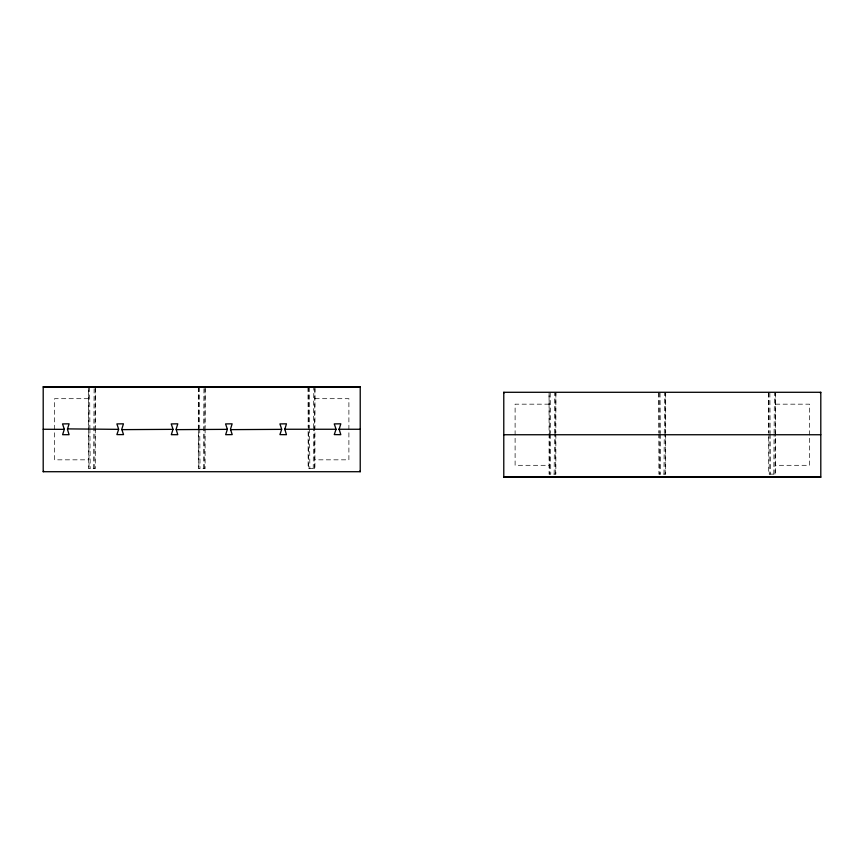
<?xml version="1.0" encoding="UTF-8"?>
<svg xmlns="http://www.w3.org/2000/svg" width="864" height="864" viewBox="0 0 864 864"><rect width="100%" height="100%" fill="white"/><g stroke="black" fill="none" stroke-linecap="round" stroke-linejoin="round"><path stroke-width="0.65" stroke-dasharray="4.32 3.24" d="M93.582 468.655L94.144 387.353M94.716 468.655L95.278 387.212M203.407 468.655L203.969 387.353M204.541 468.655L205.103 387.212M313.232 468.655L313.513 428.674M313.513 427.95L313.794 387.353M314.366 468.655L314.928 387.212M554.159 474.142L554.44 434.16M554.45 433.436L554.731 392.839M555.293 474.142L555.574 434.084M555.574 433.426L555.865 392.699M663.984 474.142L664.265 434.16M664.276 433.436L664.556 392.839M665.118 474.142L665.399 434.084M665.399 433.426L665.69 392.699M773.809 474.142L774.09 434.16M774.101 433.436L774.382 392.839M774.943 474.142L775.224 434.084M775.224 433.426L775.516 392.699M88.484 398.693L54.518 398.693L54.518 459.832L88.484 459.832M314.928 398.693L348.894 398.693L348.894 459.832L314.928 459.832M549.072 404.168L515.106 404.168L515.106 465.307L549.072 465.307M775.516 404.168L809.482 404.168L809.482 465.307L775.516 465.307M769.856 392.839L770.137 433.436M770.137 434.16L770.418 474.142M768.722 392.699L769.003 433.426M769.003 434.084L769.284 474.142M660.031 392.839L660.312 433.436M660.312 434.16L660.593 474.142M658.897 392.699L659.178 433.426M659.178 434.084L659.459 474.142M550.206 392.839L550.487 433.436M550.487 434.16L550.768 474.142M549.072 392.699L549.353 433.426M549.353 434.084L549.634 474.142M309.269 387.353L309.55 427.95M309.56 428.674L309.841 468.655M308.135 387.212L308.707 468.655M199.444 387.353L199.724 427.95M199.735 428.674L200.016 468.655M198.31 387.212L198.882 468.655M89.618 387.353L89.899 427.95M89.91 428.674L90.191 468.655M88.484 387.212L89.057 468.655M775.516 392.98L775.516 474.142L768.722 474.142L768.722 434.16M768.722 392.839L768.722 432.896M665.69 392.98L665.69 432.896M665.69 434.16L665.69 474.142L658.897 474.142L658.897 434.16M658.897 392.839L658.897 432.896M555.865 392.98L555.865 432.896M555.865 434.16L555.865 474.142L549.072 474.142L549.072 392.839M314.928 387.493L314.928 468.655L308.135 468.655L308.135 428.674M308.135 387.353L308.135 427.41M205.103 387.493L205.103 427.41M205.103 428.674L205.103 468.655L198.31 468.655L198.31 428.674M198.31 387.353L198.31 427.41M95.278 387.493L95.278 427.41M95.278 428.674L95.278 468.655L88.484 468.655L88.484 387.353"/><path stroke-width="1.3" d="M335.945 429.581L334.26 434.592L340.805 434.678L339.152 429.246L340.805 423.814L334.26 423.9L335.945 428.922M64.282 429.354L43.2 429.257M64.238 429.538L62.618 434.689L69.088 434.689L67.424 429.257L69.088 423.824L62.532 423.911L64.217 428.933M118.627 429.354L67.511 428.89M118.584 429.538L116.888 434.603L123.52 434.603L121.77 429.257L123.433 423.824L116.888 423.911L118.562 428.933M172.973 429.354L121.856 429.635M172.93 429.538L171.32 434.689L177.779 434.689L176.116 429.257L177.779 423.824L171.234 423.911L172.919 428.933M227.318 429.354L176.202 429.635M227.264 429.592L225.666 434.689L232.211 434.603L230.472 429.257L232.124 423.824L225.58 423.911L227.264 428.933M281.664 429.354L230.548 429.635M281.621 429.538L279.925 434.603L286.47 434.689L284.818 429.257L286.47 423.824L279.925 423.911L281.61 428.933M339.228 429.624L339.228 428.879M284.893 429.635L284.893 428.89M43.2 471.712L360.223 471.712L360.223 386.802L43.2 386.802L43.2 471.712L43.751 471.161M360.223 386.802L359.662 387.353L43.751 387.353L43.2 386.802M503.777 477.198L504.338 476.647L820.249 476.647L820.8 477.198L820.8 392.288L503.777 392.288L503.777 477.198L820.8 477.198M820.249 392.839L820.8 392.288M94.144 387.353L95.278 387.212L88.484 387.212L89.618 387.353M203.969 387.353L205.103 387.212L198.31 387.212L199.444 387.353M313.794 387.353L314.928 387.212L308.135 387.212L309.269 387.353M284.818 429.257L335.999 429.257M339.152 429.257L360.223 429.257M503.777 434.743L820.8 434.743M503.777 392.288L504.338 392.839M359.662 471.161L360.223 471.712M314.928 387.353L308.135 387.353M205.103 387.353L198.31 387.353M95.278 387.353L88.484 387.353"/></g></svg>
